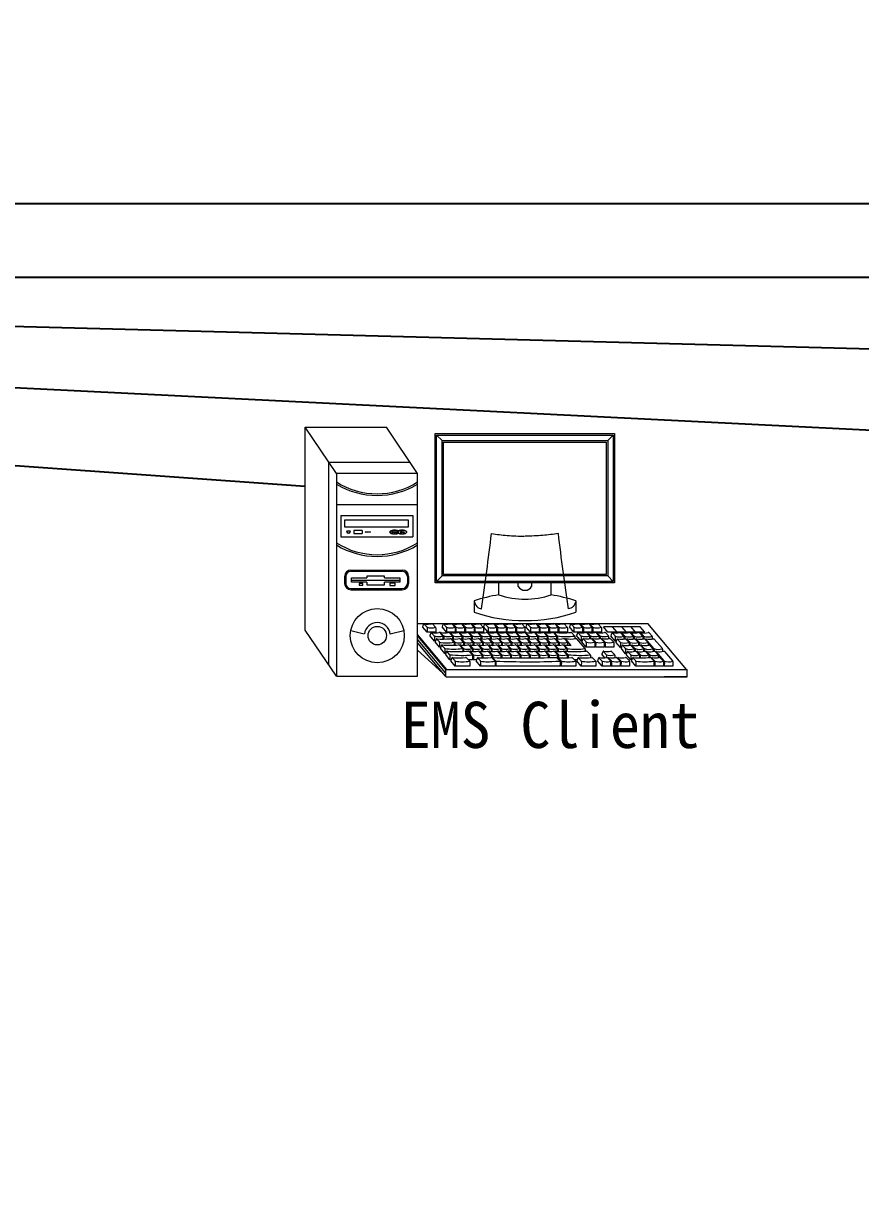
# Model space of a CAD drawing. Header units: millimetres. Extents: x 6936 to 151718, y -102387 to -11312.
# Drawn here: x 58300 to 69169, y -44779 to -29603 of the extents above; entities that cross this region are included whole.
import ezdxf
from ezdxf.enums import TextEntityAlignment as Align

# ---------------------------------------------------------------- set-up
doc = ezdxf.new("R2010")
doc.units = ezdxf.units.MM
doc.linetypes.add('HIDDEN', pattern=[0.375, 0.25, -0.125])
doc.layers.add('TN-LINE', color=7, linetype='Continuous')
doc.layers.add('TN-TEXT', color=3, linetype='Continuous')
doc.layers.add('TN-LINE1', color=1, linetype='Continuous', lineweight=9)
doc.styles.add('STYLE1', font='GulimChe.ttf')

msp = doc.modelspace()

# ---------------------------------------------------------------- linework, layer by layer
at = {"layer": 'TN-LINE', "color": 1}
for p, q in [((53248, -31940), (103678, -31940)), ((53248, -32899), (131103, -32899))]:
    msp.add_line(p, q, dxfattribs=at)
at = {"layer": 'TN-LINE', "linetype": 'HIDDEN', "ltscale": 10000, "const_width": 1}
msp.add_lwpolyline([(27072, -12468), (85437, -12468), (85437, -39390), (13954, -39390), (13954, -12468), (15092, -12468)], dxfattribs=at)
at = {"layer": 'TN-LINE', "color": 1}
for points in [[(53209, -33403), (103663, -34730)], [(53031, -34075), (76380, -35232)], [(52541, -34939), (61960, -35611)]]:
    msp.add_lwpolyline(points, dxfattribs=at)
at = {"layer": 'TN-LINE', "const_width": 1}
msp.add_lwpolyline([(13954, -41154), (151686, -41154), (151686, -45690), (13954, -45690)], close=True, dxfattribs=at)
at = {"layer": 'TN-LINE1'}
for p, q in [((62364, -35444), (61960, -34845)), ((61960, -34845), (63013, -34845)), ((61960, -37478), (61960, -34845)), ((63418, -35444), (63013, -34845)), ((63665, -34946), (63738, -35019)), ((65886, -35019), (65958, -34946)), ((62267, -37934), (62267, -35300)), ((62267, -35300), (63321, -35300)), ((62364, -35444), (62364, -38078)), ((63418, -35444), (62364, -35444)), ((63418, -38078), (63418, -35444)), ((62364, -35848), (63418, -35848)), ((62423, -35992), (63358, -35992)), ((62423, -35992), (62423, -36269)), ((63300, -36052), (62470, -36052)), ((62470, -36052), (62470, -36138)), ((63300, -36138), (63300, -36052)), ((63358, -35992), (63358, -36269)), ((62423, -36269), (63358, -36269)), ((62470, -36138), (63300, -36138)), ((62699, -36186), (62591, -36186)), ((62591, -36186), (62591, -36225)), ((62591, -36225), (62699, -36225)), ((62699, -36186), (62699, -36225)), ((63099, -36197), (63083, -36197)), ((63083, -36197), (63083, -36216)), ((63083, -36216), (63099, -36216)), ((63099, -36197), (63099, -36216)), ((63113, -36199), (63113, -36214)), ((63113, -36199), (63126, -36207)), ((63113, -36214), (63126, -36207)), ((63132, -36199), (63132, -36214)), ((63132, -36199), (63145, -36207)), ((63132, -36214), (63145, -36207)), ((63148, -36197), (63145, -36197)), ((63145, -36197), (63145, -36216)), ((63148, -36216), (63145, -36216)), ((63148, -36197), (63148, -36216)), ((63165, -36193), (63165, -36218)), ((63169, -36193), (63169, -36218)), ((63211, -36197), (63196, -36197)), ((63196, -36197), (63196, -36216)), ((63196, -36216), (63211, -36216)), ((63211, -36197), (63211, -36216)), ((63226, -36210), (63234, -36197)), ((63226, -36210), (63242, -36210)), ((63226, -36213), (63242, -36213)), ((63226, -36213), (63226, -36216)), ((63226, -36216), (63242, -36216)), ((63242, -36210), (63234, -36197)), ((63242, -36213), (63242, -36216)), ((62552, -36699), (63219, -36699)), ((62552, -36715), (63219, -36715)), ((62470, -36781), (62470, -36872)), ((62486, -36781), (62486, -36872)), ((62559, -36800), (62759, -36800)), ((62559, -36857), (62559, -36800)), ((62559, -36828), (63188, -36828)), ((62759, -36857), (62559, -36857)), ((62660, -36873), (62660, -36893)), ((62708, -36873), (62660, -36873)), ((62708, -36893), (62708, -36873)), ((62988, -36776), (62759, -36776)), ((62759, -36776), (62759, -36800)), ((62759, -36857), (62759, -36890)), ((62988, -36800), (62988, -36776)), ((62988, -36800), (63188, -36800)), ((63188, -36857), (62988, -36857)), ((62988, -36890), (62988, -36857)), ((63058, -36870), (63058, -36899)), ((63126, -36870), (63058, -36870)), ((63126, -36899), (63126, -36870)), ((63188, -36800), (63188, -36857)), ((63285, -36781), (63285, -36872)), ((63301, -36781), (63301, -36872)), ((63665, -36847), (63738, -36775)), ((64473, -37020), (64473, -36866)), ((64725, -36911), (64725, -36866)), ((64899, -36911), (64899, -36866)), ((65151, -37020), (65151, -36866)), ((65886, -36775), (65958, -36847)), ((62552, -36937), (63219, -36937)), ((62552, -36954), (63219, -36954)), ((62660, -36893), (62708, -36893)), ((62759, -36890), (62988, -36890)), ((63058, -36899), (63126, -36899)), ((64151, -37098), (64151, -37246)), ((65472, -37098), (65472, -37246)), ((62364, -38078), (61960, -37478)), ((62549, -37484), (62726, -37528)), ((63418, -37391), (66408, -37391)), ((63495, -37403), (63483, -37435)), ((63541, -37506), (63483, -37435)), ((63539, -37437), (63500, -37397)), ((63542, -37446), (63541, -37506)), ((63611, -37398), (63650, -37439)), ((63653, -37447), (63653, -37507)), ((63746, -37403), (63735, -37435)), ((63793, -37506), (63735, -37435)), ((63790, -37437), (63752, -37397)), ((63793, -37446), (63793, -37506)), ((63863, -37398), (63901, -37439)), ((63869, -37403), (63869, -37404)), ((63913, -37437), (63875, -37397)), ((63904, -37447), (63904, -37507)), ((63916, -37446), (63916, -37506)), ((63986, -37398), (64024, -37439)), ((63992, -37403), (63992, -37404)), ((64036, -37437), (63998, -37397)), ((64027, -37447), (64027, -37507)), ((64039, -37446), (64038, -37506)), ((64108, -37398), (64147, -37439)), ((64115, -37403), (64115, -37404)), ((64159, -37437), (64120, -37397)), ((64150, -37447), (64150, -37507)), ((64162, -37446), (64161, -37506)), ((64231, -37398), (64270, -37439)), ((64273, -37447), (64273, -37507)), ((64286, -37403), (64274, -37435)), ((64332, -37506), (64274, -37435)), ((64330, -37437), (64291, -37397)), ((64333, -37446), (64332, -37506)), ((64402, -37398), (64441, -37439)), ((64409, -37403), (64409, -37404)), ((64453, -37437), (64414, -37397)), ((64444, -37447), (64444, -37507)), ((64456, -37446), (64455, -37506)), ((64525, -37398), (64563, -37439)), ((64532, -37403), (64531, -37404)), ((64575, -37437), (64537, -37397)), ((64567, -37447), (64567, -37507)), ((64579, -37446), (64578, -37506)), ((64648, -37398), (64686, -37439)), ((64655, -37403), (64654, -37404)), ((64698, -37437), (64660, -37397)), ((64690, -37447), (64690, -37507)), ((64702, -37446), (64701, -37506)), ((64771, -37398), (64809, -37439)), ((64812, -37447), (64812, -37507)), ((64837, -37403), (64825, -37435)), ((64883, -37506), (64825, -37435)), ((64880, -37437), (64842, -37397)), ((64884, -37446), (64883, -37506)), ((64953, -37398), (64991, -37439)), ((64960, -37403), (64959, -37404)), ((65003, -37437), (64965, -37397)), ((64994, -37447), (64994, -37507)), ((65006, -37446), (65006, -37506)), ((65076, -37398), (65114, -37439)), ((65082, -37403), (65082, -37404)), ((65126, -37437), (65088, -37397)), ((65117, -37447), (65117, -37507)), ((65129, -37446), (65129, -37506)), ((65199, -37398), (65237, -37439)), ((65205, -37403), (65205, -37404)), ((65249, -37437), (65211, -37397)), ((65240, -37447), (65240, -37507)), ((65252, -37446), (65252, -37506)), ((65322, -37398), (65360, -37439)), ((65363, -37447), (65363, -37507)), ((65401, -37403), (65389, -37436)), ((65447, -37507), (65389, -37436)), ((65444, -37437), (65406, -37397)), ((65448, -37446), (65447, -37507)), ((65517, -37398), (65555, -37439)), ((65524, -37403), (65523, -37404)), ((65567, -37437), (65529, -37397)), ((65558, -37447), (65558, -37507)), ((65570, -37446), (65570, -37507)), ((65640, -37398), (65678, -37439)), ((65646, -37403), (65646, -37404)), ((65690, -37437), (65652, -37397)), ((65681, -37447), (65681, -37507)), ((65693, -37446), (65693, -37507)), ((65763, -37398), (65801, -37439)), ((65804, -37447), (65804, -37507)), ((65889, -37506), (65831, -37435)), ((66309, -37436), (65831, -37435)), ((66008, -37506), (65950, -37435)), ((66128, -37506), (66070, -37435)), ((66248, -37506), (66190, -37435)), ((66367, -37507), (66309, -37436)), ((66909, -37990), (66408, -37391)), ((63239, -37488), (63062, -37530)), ((63797, -37990), (63418, -37537)), ((63418, -37557), (63420, -37558)), ((63418, -37603), (63420, -37604)), ((63781, -37986), (63426, -37561)), ((63781, -38032), (63426, -37608)), ((63653, -37507), (63541, -37506)), ((63589, -37517), (63577, -37549)), ((63635, -37620), (63577, -37549)), ((63632, -37551), (63594, -37510)), ((63636, -37559), (63635, -37620)), ((63648, -37620), (63635, -37620)), ((63657, -37598), (63645, -37630)), ((63703, -37701), (63645, -37630)), ((63700, -37632), (63662, -37592)), ((63705, -37511), (63743, -37552)), ((63711, -37517), (63711, -37518)), ((63755, -37551), (63717, -37510)), ((63746, -37560), (63746, -37594)), ((63758, -37559), (63758, -37594)), ((63904, -37507), (63793, -37506)), ((63828, -37511), (63866, -37552)), ((63834, -37517), (63834, -37518)), ((63878, -37551), (63840, -37510)), ((63849, -37592), (63888, -37633)), ((63899, -37632), (63861, -37592)), ((63869, -37560), (63869, -37590)), ((63881, -37559), (63881, -37592)), ((63916, -37506), (63904, -37493)), ((64027, -37507), (63916, -37506)), ((63951, -37511), (63989, -37552)), ((63957, -37517), (63957, -37518)), ((64001, -37551), (63963, -37510)), ((63972, -37592), (64010, -37633)), ((63978, -37598), (63978, -37599)), ((64022, -37632), (63984, -37592)), ((63992, -37560), (63992, -37590)), ((64004, -37559), (64004, -37592)), ((64038, -37506), (64027, -37493)), ((64150, -37507), (64038, -37506)), ((64073, -37511), (64112, -37552)), ((64080, -37517), (64080, -37518)), ((64124, -37551), (64086, -37510)), ((64094, -37592), (64133, -37633)), ((64101, -37598), (64101, -37599)), ((64145, -37632), (64106, -37592)), ((64115, -37560), (64115, -37590)), ((64127, -37559), (64127, -37592)), ((64161, -37506), (64150, -37493)), ((64273, -37507), (64161, -37506)), ((64196, -37511), (64235, -37552)), ((64203, -37517), (64203, -37518)), ((64247, -37551), (64208, -37510)), ((64217, -37592), (64256, -37633)), ((64224, -37598), (64224, -37599)), ((64268, -37632), (64229, -37592)), ((64238, -37560), (64238, -37590)), ((64250, -37559), (64250, -37592)), ((64319, -37511), (64358, -37552)), ((64326, -37517), (64326, -37518)), ((64370, -37551), (64331, -37510)), ((64444, -37507), (64332, -37506)), ((64340, -37592), (64379, -37633)), ((64347, -37598), (64347, -37599)), ((64391, -37632), (64352, -37592)), ((64361, -37560), (64361, -37590)), ((64373, -37559), (64372, -37592)), ((64442, -37511), (64481, -37552)), ((64455, -37506), (64444, -37493)), ((64449, -37517), (64448, -37518)), ((64492, -37551), (64454, -37510)), ((64567, -37507), (64455, -37506)), ((64463, -37592), (64501, -37633)), ((64470, -37598), (64469, -37599)), ((64513, -37632), (64475, -37592)), ((64484, -37560), (64484, -37590)), ((64496, -37559), (64495, -37592)), ((64565, -37511), (64603, -37552)), ((64578, -37506), (64567, -37493)), ((64572, -37517), (64571, -37518)), ((64615, -37551), (64577, -37510)), ((64690, -37507), (64578, -37506)), ((64586, -37592), (64624, -37633)), ((64593, -37598), (64592, -37599)), ((64636, -37632), (64598, -37592)), ((64607, -37560), (64607, -37590)), ((64619, -37559), (64618, -37592)), ((64688, -37511), (64726, -37552)), ((64701, -37506), (64690, -37493)), ((64695, -37517), (64694, -37518)), ((64738, -37551), (64700, -37510)), ((64812, -37507), (64701, -37506)), ((64709, -37592), (64747, -37633)), ((64716, -37598), (64715, -37599)), ((64759, -37632), (64721, -37592)), ((64730, -37560), (64730, -37590)), ((64742, -37559), (64741, -37592)), ((64811, -37511), (64849, -37552)), ((64818, -37517), (64817, -37518)), ((64861, -37551), (64823, -37510)), ((64832, -37592), (64870, -37633)), ((64838, -37598), (64838, -37599)), ((64882, -37632), (64844, -37592)), ((64852, -37560), (64852, -37590)), ((64864, -37559), (64864, -37592)), ((64994, -37507), (64883, -37506)), ((64934, -37511), (64972, -37552)), ((64940, -37517), (64940, -37518)), ((64984, -37551), (64946, -37510)), ((64955, -37592), (64993, -37633)), ((64961, -37598), (64961, -37599)), ((65005, -37632), (64967, -37592)), ((64975, -37560), (64975, -37590)), ((64987, -37559), (64987, -37592)), ((65006, -37506), (64994, -37493)), ((65117, -37507), (65006, -37506)), ((65057, -37511), (65095, -37552)), ((65063, -37517), (65063, -37518)), ((65107, -37551), (65069, -37510)), ((65078, -37592), (65116, -37633)), ((65084, -37598), (65084, -37599)), ((65128, -37632), (65090, -37592)), ((65098, -37560), (65098, -37590)), ((65110, -37559), (65110, -37592)), ((65129, -37506), (65117, -37493)), ((65240, -37507), (65129, -37506)), ((65180, -37511), (65218, -37552)), ((65186, -37517), (65186, -37518)), ((65230, -37551), (65192, -37510)), ((65200, -37592), (65239, -37633)), ((65207, -37598), (65207, -37599)), ((65251, -37632), (65213, -37592)), ((65221, -37560), (65221, -37590)), ((65233, -37559), (65233, -37592)), ((65252, -37506), (65240, -37493)), ((65363, -37507), (65252, -37506)), ((65323, -37592), (65362, -37633)), ((65331, -37598), (65331, -37600)), ((65409, -37675), (65337, -37592)), ((65416, -37511), (65455, -37552)), ((65558, -37507), (65447, -37507)), ((65458, -37560), (65458, -37591)), ((65493, -37517), (65482, -37549)), ((65540, -37620), (65482, -37549)), ((65592, -37717), (65484, -37593)), ((65537, -37551), (65499, -37510)), ((65540, -37559), (65540, -37620)), ((65552, -37620), (65540, -37620)), ((65560, -37597), (65548, -37629)), ((65606, -37700), (65548, -37629)), ((65570, -37507), (65558, -37493)), ((65604, -37631), (65566, -37590)), ((65681, -37507), (65570, -37507)), ((65609, -37511), (65648, -37552)), ((65616, -37517), (65616, -37518)), ((65660, -37551), (65622, -37510)), ((65651, -37560), (65651, -37590)), ((65663, -37559), (65663, -37588)), ((65676, -37591), (65715, -37632)), ((65693, -37507), (65681, -37493)), ((65683, -37597), (65683, -37598)), ((65727, -37631), (65688, -37590)), ((65804, -37507), (65693, -37507)), ((65732, -37511), (65771, -37552)), ((65739, -37517), (65739, -37518)), ((65783, -37551), (65744, -37510)), ((65774, -37560), (65774, -37590)), ((65786, -37559), (65786, -37588)), ((65799, -37591), (65838, -37632)), ((65806, -37597), (65806, -37598)), ((65850, -37631), (65811, -37590)), ((65855, -37511), (65894, -37552)), ((66367, -37507), (65889, -37506)), ((65897, -37560), (65897, -37590)), ((65922, -37591), (65961, -37632)), ((65937, -37520), (65926, -37552)), ((65984, -37623), (65926, -37552)), ((65981, -37554), (65943, -37513)), ((65984, -37562), (65984, -37623)), ((65997, -37623), (65984, -37623)), ((66005, -37601), (65993, -37633)), ((66051, -37704), (65993, -37633)), ((66049, -37635), (66011, -37595)), ((66054, -37514), (66092, -37555)), ((66060, -37520), (66060, -37521)), ((66104, -37554), (66066, -37513)), ((66095, -37563), (66095, -37594)), ((66107, -37562), (66107, -37592)), ((66121, -37595), (66160, -37636)), ((66128, -37601), (66128, -37602)), ((66172, -37635), (66133, -37595)), ((66177, -37514), (66215, -37555)), ((66183, -37520), (66183, -37521)), ((66227, -37554), (66189, -37513)), ((66218, -37563), (66218, -37594)), ((66230, -37562), (66230, -37592)), ((66244, -37595), (66283, -37636)), ((66251, -37601), (66251, -37602)), ((66295, -37635), (66256, -37595)), ((66299, -37514), (66338, -37555)), ((66306, -37520), (66306, -37521)), ((66350, -37554), (66311, -37513)), ((66341, -37563), (66341, -37594)), ((66353, -37562), (66353, -37592)), ((66367, -37595), (66406, -37636)), ((66374, -37601), (66374, -37602)), ((66374, -37601), (66374, -37602)), ((66484, -37715), (66379, -37595)), ((66422, -37514), (66461, -37555)), ((66464, -37563), (66464, -37594)), ((66490, -37595), (66595, -37717)), ((63418, -37648), (63419, -37648)), ((63418, -37739), (63746, -38037)), ((63781, -38078), (63424, -37652)), ((63704, -37640), (63703, -37701)), ((63716, -37701), (63703, -37701)), ((63724, -37679), (63713, -37711)), ((63771, -37782), (63713, -37711)), ((63768, -37713), (63730, -37673)), ((63771, -37721), (63771, -37782)), ((63782, -37782), (63771, -37782)), ((63790, -37760), (63779, -37792)), ((63834, -37794), (63796, -37753)), ((63891, -37642), (63891, -37674)), ((63902, -37640), (63902, -37673)), ((63961, -37673), (63999, -37715)), ((63967, -37679), (63967, -37680)), ((64011, -37713), (63972, -37673)), ((64003, -37723), (64003, -37755)), ((64013, -37642), (64013, -37675)), ((64014, -37721), (64014, -37754)), ((64025, -37640), (64025, -37675)), ((64083, -37673), (64122, -37715)), ((64089, -37754), (64128, -37795)), ((64090, -37679), (64090, -37680)), ((64134, -37713), (64095, -37673)), ((64095, -37760), (64095, -37760)), ((64139, -37794), (64101, -37753)), ((64125, -37723), (64125, -37754)), ((64136, -37642), (64136, -37675)), ((64137, -37721), (64136, -37755)), ((64148, -37640), (64148, -37675)), ((64206, -37673), (64244, -37715)), ((64213, -37679), (64212, -37680)), ((64212, -37754), (64250, -37795)), ((64256, -37713), (64218, -37673)), ((64218, -37760), (64218, -37761)), ((64262, -37794), (64224, -37753)), ((64248, -37723), (64248, -37754)), ((64259, -37642), (64259, -37675)), ((64260, -37721), (64259, -37755)), ((64271, -37640), (64271, -37675)), ((64329, -37673), (64367, -37715)), ((64336, -37679), (64335, -37680)), ((64335, -37754), (64373, -37795)), ((64379, -37713), (64341, -37673)), ((64341, -37760), (64341, -37761)), ((64385, -37794), (64347, -37753)), ((64371, -37723), (64371, -37754)), ((64382, -37642), (64382, -37675)), ((64383, -37721), (64382, -37755)), ((64394, -37640), (64393, -37675)), ((64452, -37673), (64490, -37715)), ((64457, -37754), (64496, -37795)), ((64459, -37679), (64458, -37680)), ((64502, -37713), (64464, -37673)), ((64464, -37760), (64464, -37761)), ((64508, -37794), (64469, -37753)), ((64493, -37723), (64493, -37754)), ((64505, -37642), (64505, -37675)), ((64506, -37721), (64505, -37755)), ((64517, -37640), (64516, -37675)), ((64575, -37673), (64613, -37715)), ((64580, -37754), (64619, -37795)), ((64581, -37679), (64581, -37680)), ((64625, -37713), (64587, -37673)), ((64587, -37760), (64587, -37761)), ((64631, -37794), (64592, -37753)), ((64616, -37723), (64616, -37754)), ((64628, -37642), (64628, -37675)), ((64628, -37721), (64628, -37755)), ((64640, -37640), (64639, -37675)), ((64698, -37673), (64736, -37715)), ((64703, -37754), (64742, -37795)), ((64704, -37679), (64704, -37680)), ((64710, -37760), (64709, -37761)), ((64748, -37713), (64710, -37673)), ((64754, -37794), (64715, -37753)), ((64739, -37723), (64739, -37754)), ((64750, -37642), (64750, -37675)), ((64751, -37721), (64751, -37755)), ((64763, -37640), (64762, -37675)), ((64821, -37673), (64859, -37715)), ((64826, -37754), (64864, -37795)), ((64827, -37679), (64827, -37680)), ((64833, -37760), (64832, -37761)), ((64871, -37713), (64833, -37673)), ((64876, -37794), (64838, -37753)), ((64862, -37723), (64862, -37754)), ((64873, -37642), (64873, -37675)), ((64874, -37721), (64874, -37755)), ((64885, -37640), (64885, -37675)), ((64943, -37673), (64982, -37715)), ((64949, -37754), (64987, -37795)), ((64950, -37679), (64950, -37680)), ((64956, -37760), (64955, -37761)), ((64994, -37713), (64956, -37673)), ((64999, -37794), (64961, -37753)), ((64985, -37723), (64985, -37754)), ((64996, -37642), (64996, -37675)), ((64997, -37721), (64997, -37755)), ((65008, -37640), (65008, -37675)), ((65066, -37673), (65105, -37715)), ((65072, -37754), (65110, -37795)), ((65073, -37679), (65073, -37680)), ((65117, -37713), (65078, -37673)), ((65079, -37760), (65078, -37761)), ((65122, -37794), (65084, -37753)), ((65108, -37723), (65108, -37754)), ((65119, -37642), (65119, -37675)), ((65120, -37721), (65120, -37755)), ((65131, -37640), (65131, -37675)), ((65189, -37673), (65228, -37715)), ((65195, -37754), (65233, -37795)), ((65196, -37679), (65196, -37680)), ((65240, -37713), (65201, -37673)), ((65201, -37760), (65201, -37761)), ((65245, -37794), (65207, -37753)), ((65231, -37723), (65231, -37754)), ((65242, -37642), (65242, -37675)), ((65243, -37721), (65243, -37755)), ((65254, -37640), (65254, -37675)), ((65312, -37673), (65351, -37715)), ((65318, -37754), (65356, -37795)), ((65359, -37714), (65320, -37674)), ((65324, -37760), (65324, -37761)), ((65368, -37794), (65330, -37753)), ((65354, -37723), (65354, -37753)), ((65362, -37723), (65361, -37753)), ((65365, -37642), (65365, -37674)), ((65595, -37725), (65595, -37751)), ((65607, -37639), (65606, -37700)), ((65718, -37700), (65606, -37700)), ((65620, -37754), (65658, -37795)), ((65718, -37640), (65718, -37700)), ((65729, -37700), (65718, -37686)), ((65730, -37639), (65729, -37700)), ((65841, -37700), (65729, -37700)), ((65821, -37759), (65809, -37792)), ((65864, -37793), (65826, -37753)), ((65841, -37640), (65841, -37700)), ((65852, -37700), (65841, -37686)), ((65853, -37639), (65852, -37700)), ((65964, -37700), (65852, -37700)), ((65937, -37754), (65975, -37795)), ((65964, -37640), (65964, -37700)), ((66052, -37643), (66051, -37704)), ((66063, -37704), (66051, -37704)), ((66071, -37681), (66059, -37714)), ((66117, -37785), (66059, -37714)), ((66115, -37715), (66077, -37675)), ((66118, -37724), (66117, -37785)), ((66131, -37785), (66117, -37785)), ((66139, -37762), (66127, -37795)), ((66183, -37796), (66144, -37756)), ((66163, -37644), (66163, -37675)), ((66175, -37643), (66175, -37672)), ((66187, -37676), (66226, -37717)), ((66194, -37681), (66194, -37682)), ((66238, -37715), (66199, -37675)), ((66229, -37725), (66229, -37756)), ((66241, -37724), (66241, -37754)), ((66255, -37757), (66294, -37798)), ((66262, -37762), (66262, -37764)), ((66306, -37796), (66267, -37756)), ((66286, -37644), (66286, -37675)), ((66298, -37643), (66298, -37672)), ((66310, -37676), (66349, -37717)), ((66317, -37681), (66317, -37682)), ((66361, -37715), (66322, -37675)), ((66352, -37725), (66352, -37756)), ((66364, -37724), (66364, -37754)), ((66378, -37757), (66417, -37798)), ((66385, -37762), (66384, -37764)), ((66429, -37796), (66390, -37756)), ((66409, -37644), (66409, -37675)), ((66433, -37676), (66472, -37717)), ((66475, -37725), (66475, -37756)), ((66487, -37724), (66487, -37754)), ((66501, -37757), (66539, -37798)), ((66508, -37762), (66507, -37764)), ((66508, -37762), (66507, -37764)), ((66617, -37877), (66513, -37756)), ((66598, -37725), (66598, -37756)), ((66624, -37757), (66728, -37878)), ((63837, -37863), (63779, -37792)), ((63837, -37802), (63837, -37863)), ((63853, -37863), (63837, -37863)), ((63860, -37843), (63848, -37875)), ((63906, -37946), (63848, -37875)), ((63904, -37877), (63865, -37837)), ((63907, -37885), (63906, -37946)), ((64053, -37837), (64091, -37878)), ((64131, -37863), (64077, -37863)), ((64094, -37887), (64094, -37946)), ((64131, -37803), (64131, -37863)), ((64142, -37863), (64131, -37850)), ((64142, -37802), (64142, -37863)), ((64182, -37863), (64142, -37863)), ((64189, -37843), (64178, -37875)), ((64236, -37946), (64178, -37875)), ((64233, -37877), (64195, -37837)), ((64236, -37885), (64236, -37946)), ((64253, -37803), (64253, -37839)), ((64265, -37802), (64265, -37839)), ((64376, -37803), (64376, -37834)), ((64382, -37837), (64420, -37878)), ((64388, -37802), (64388, -37843)), ((64388, -37843), (64388, -37843)), ((64431, -37877), (64393, -37837)), ((64424, -37887), (64424, -37946)), ((64434, -37946), (64424, -37933)), ((64435, -37885), (64434, -37946)), ((64499, -37803), (64499, -37837)), ((64511, -37802), (64511, -37837)), ((64622, -37803), (64622, -37839)), ((64634, -37802), (64633, -37839)), ((64745, -37803), (64745, -37839)), ((64757, -37802), (64756, -37839)), ((64868, -37803), (64868, -37839)), ((64880, -37802), (64879, -37839)), ((64991, -37803), (64991, -37838)), ((65003, -37802), (65002, -37838)), ((65113, -37803), (65113, -37836)), ((65125, -37802), (65125, -37836)), ((65227, -37837), (65265, -37878)), ((65237, -37843), (65235, -37846)), ((65236, -37803), (65236, -37844)), ((65280, -37877), (65242, -37837)), ((65248, -37802), (65248, -37835)), ((65268, -37887), (65268, -37946)), ((65283, -37946), (65268, -37928)), ((65284, -37885), (65283, -37946)), ((65359, -37803), (65359, -37838)), ((65371, -37802), (65371, -37838)), ((65429, -37837), (65468, -37878)), ((65489, -37863), (65453, -37863)), ((65471, -37887), (65471, -37946)), ((65497, -37843), (65485, -37875)), ((65543, -37946), (65485, -37875)), ((65540, -37877), (65502, -37837)), ((65544, -37885), (65543, -37946)), ((65661, -37803), (65661, -37836)), ((65689, -37837), (65728, -37878)), ((65731, -37887), (65731, -37946)), ((65766, -37843), (65754, -37875)), ((65812, -37946), (65754, -37875)), ((65810, -37877), (65772, -37837)), ((65847, -37838), (65809, -37792)), ((65813, -37885), (65812, -37946)), ((65868, -37802), (65867, -37835)), ((65882, -37837), (65921, -37878)), ((65889, -37843), (65889, -37844)), ((65933, -37877), (65894, -37837)), ((65924, -37887), (65924, -37946)), ((65935, -37946), (65924, -37932)), ((65936, -37885), (65935, -37946)), ((65979, -37803), (65979, -37837)), ((66005, -37837), (66044, -37878)), ((66012, -37843), (66012, -37844)), ((66056, -37877), (66017, -37837)), ((66047, -37887), (66047, -37946)), ((66058, -37946), (66047, -37932)), ((66059, -37885), (66058, -37946)), ((66185, -37866), (66127, -37795)), ((66128, -37837), (66167, -37878)), ((66170, -37887), (66170, -37946)), ((66186, -37805), (66185, -37866)), ((66197, -37866), (66185, -37866)), ((66205, -37843), (66193, -37875)), ((66251, -37946), (66193, -37875)), ((66249, -37877), (66210, -37837)), ((66252, -37885), (66251, -37946)), ((66297, -37806), (66297, -37836)), ((66309, -37805), (66309, -37834)), ((66420, -37806), (66420, -37836)), ((66432, -37805), (66431, -37834)), ((66444, -37837), (66483, -37878)), ((66451, -37843), (66450, -37844)), ((66495, -37877), (66456, -37837)), ((66486, -37887), (66486, -37946)), ((66497, -37946), (66486, -37932)), ((66498, -37885), (66497, -37946)), ((66543, -37806), (66543, -37836)), ((66567, -37837), (66605, -37878)), ((66609, -37887), (66609, -37946)), ((66620, -37946), (66609, -37932)), ((66621, -37885), (66620, -37946)), ((66732, -37887), (66732, -37946)), ((62364, -38078), (63418, -38078)), ((63784, -38081), (63784, -37988)), ((63790, -37990), (66917, -37990)), ((63790, -38083), (66917, -38083)), ((64094, -37946), (63906, -37946)), ((64424, -37946), (64236, -37946)), ((65268, -37946), (64434, -37946)), ((65471, -37946), (65283, -37946)), ((65731, -37946), (65543, -37946)), ((65924, -37946), (65812, -37946)), ((66047, -37946), (65935, -37946)), ((66170, -37946), (66058, -37946)), ((66486, -37946), (66251, -37946)), ((66609, -37946), (66497, -37946)), ((66917, -38083), (66619, -38083)), ((66732, -37946), (66620, -37946)), ((66917, -38083), (66917, -37990))]:
    msp.add_line(p, q, dxfattribs=at)
for points in [[(63647, -34928), (65976, -34928), (65976, -36866), (63647, -36866)], [(63665, -34946), (65958, -34946), (65958, -36847), (63665, -36847)], [(63738, -35019), (65886, -35019), (65886, -36775), (63738, -36775)], [(63756, -35037), (65867, -35037), (65867, -36757), (63756, -36757)]]:
    msp.add_lwpolyline(points, close=True, dxfattribs=at)
for points in [[(64151, -37098, 0.077721), (64185, -37170, 0.162967), (64216, -37193, 0.028298), (64247, -37202, 0.006863), (64377, -36223, 0.026208), (64582, -36250, 0.023954), (64807, -36257)], [(65472, -37098, -0.077721), (65438, -37170, -0.162967), (65407, -37193, -0.028298), (65376, -37202, -0.006863), (65246, -36223, -0.026208), (65042, -36250, -0.023954), (64816, -36257)]]:
    msp.add_lwpolyline(points, format="xyb", dxfattribs=at)
for centre, radius in [((62521, -36204), 20.9), ((62521, -36204), 16.3), ((62894, -37550), 351), ((62894, -37550), 120)]:
    msp.add_circle(centre, radius, dxfattribs=at)
for centre, radius, start, end in [((62891, -34734), 975, 237.2835, 302.7165), ((62891, -34724), 1007, 238.4783, 301.5217), ((62891, -35524), 975, 237.2835, 302.7165), ((62891, -35515), 1007, 238.4783, 301.5217), ((62552, -36781), 82.3, 90, 180), ((62552, -36781), 65.8, 90, 180), ((63219, -36781), 82.3, 0, 90), ((63219, -36781), 65.8, 0, 90), ((62552, -36872), 82.3, 180, 270), ((62552, -36872), 65.8, 180, 270), ((63219, -36872), 65.8, 270, 0), ((63219, -36872), 82.3, 270, 0), ((64879, -39391), 2406, 99.7228, 107.6107), ((64812, -36045), 1032, 250.8227, 289.1773), ((64812, -36861), 100, 210.0135, 329.9865), ((64744, -39391), 2406, 72.3893, 80.2772), ((64812, -35304), 2051, 251.2144, 288.7856), ((62894, -37550), 169, 6.6715, 172.6145), ((63506, -37407), 12, 79.5524, 159.8986), ((63550, -37169), 231, 259.5524, 282.414), ((63530, -37446), 12, 359.3494, 43.5682), ((63597, -37268), 182, 251.8305, 287.2962), ((63603, -37406), 12, 43.0171, 102.414), ((63641, -37447), 12, 0, 43.0171), ((63758, -37407), 12, 79.5524, 159.8986), ((63802, -37169), 231, 259.5524, 282.414), ((63781, -37446), 12, 359.3494, 43.5682), ((63849, -37268), 182, 251.8305, 287.2962), ((63854, -37406), 12, 43.0171, 102.414), ((63881, -37407), 12, 79.5524, 159.8986), ((63925, -37169), 231, 259.5524, 282.414), ((63892, -37447), 12, 0, 43.0171), ((63904, -37446), 12, 359.3494, 43.5682), ((63972, -37268), 182, 251.8305, 287.2962), ((63977, -37406), 12, 43.0171, 102.414), ((64004, -37407), 12, 79.5524, 159.8986), ((64048, -37169), 231, 259.5524, 282.414), ((64015, -37447), 12, 0, 43.0171), ((64027, -37446), 12, 359.3494, 43.5682), ((64095, -37268), 182, 251.8305, 287.2962), ((64100, -37406), 12, 43.0171, 102.414), ((64126, -37407), 12, 79.5524, 159.8986), ((64170, -37169), 231, 259.5524, 282.414), ((64138, -37447), 12, 0, 43.0171), ((64150, -37446), 12, 359.3494, 43.5682), ((64218, -37268), 182, 251.8305, 287.2962), ((64223, -37406), 12, 43.0171, 102.414), ((64261, -37447), 12, 0, 43.0171), ((64297, -37407), 12, 79.5524, 159.8986), ((64341, -37169), 231, 259.5524, 282.414), ((64321, -37446), 12, 359.3494, 43.5682), ((64388, -37268), 182, 251.8305, 287.2962), ((64393, -37406), 12, 43.0171, 102.414), ((64420, -37407), 12, 79.5524, 159.8986), ((64464, -37169), 231, 259.5524, 282.414), ((64432, -37447), 12, 0, 43.0171), ((64444, -37446), 12, 359.3494, 43.5682), ((64511, -37268), 182, 251.8305, 287.2962), ((64516, -37406), 12, 43.0171, 102.414), ((64543, -37407), 12, 79.5524, 159.8986), ((64587, -37169), 231, 259.5524, 282.414), ((64555, -37447), 12, 0, 43.0171), ((64567, -37446), 12, 359.3494, 43.5682), ((64634, -37268), 182, 251.8305, 287.2962), ((64639, -37406), 12, 43.0171, 102.414), ((64666, -37407), 12, 79.5524, 159.8986), ((64710, -37169), 231, 259.5524, 282.414), ((64678, -37447), 12, 0, 43.0171), ((64690, -37446), 12, 359.3494, 43.5682), ((64757, -37268), 182, 251.8305, 287.2962), ((64762, -37406), 12, 43.0171, 102.414), ((64801, -37447), 12, 0, 43.0171), ((64848, -37407), 12, 79.5524, 159.8986), ((64892, -37169), 231, 259.5524, 282.414), ((64872, -37446), 12, 359.3494, 43.5682), ((64939, -37268), 182, 251.8305, 287.2962), ((64944, -37406), 12, 43.0171, 102.414), ((64971, -37407), 12, 79.5524, 159.8986), ((65015, -37169), 231, 259.5524, 282.414), ((64982, -37447), 12, 0, 43.0171), ((64995, -37446), 12, 359.3494, 43.5682), ((65062, -37268), 182, 251.8305, 287.2962), ((65067, -37406), 12, 43.0171, 102.414), ((65094, -37407), 12, 79.5524, 159.8986), ((65138, -37169), 231, 259.5524, 282.414), ((65105, -37447), 12, 0, 43.0171), ((65117, -37446), 12, 359.3494, 43.5682), ((65185, -37268), 182, 251.8305, 287.2962), ((65190, -37406), 12, 43.0171, 102.414), ((65217, -37407), 12, 79.5524, 159.8986), ((65261, -37169), 231, 259.5524, 282.414), ((65228, -37447), 12, 0, 43.0171), ((65240, -37446), 12, 359.3494, 43.5682), ((65308, -37268), 182, 251.8305, 287.2962), ((65313, -37406), 12, 43.0171, 102.414), ((65351, -37447), 12, 0, 43.0171), ((65412, -37407), 12, 79.5524, 159.8986), ((65456, -37169), 231, 259.5524, 282.414), ((65436, -37446), 12, 359.3494, 43.5682), ((65503, -37268), 182, 251.8305, 287.2962), ((65508, -37406), 12, 43.0171, 102.414), ((65535, -37407), 12, 79.5524, 159.8986), ((65579, -37169), 231, 259.5524, 282.414), ((65546, -37447), 12, 0, 43.0171), ((65559, -37446), 12, 359.3494, 43.5682), ((65626, -37268), 182, 251.8305, 287.2962), ((65631, -37406), 12, 43.0171, 102.414), ((65658, -37407), 12, 79.5524, 159.8986), ((65702, -37169), 231, 259.5524, 282.414), ((65669, -37447), 12, 0, 43.0171), ((65681, -37446), 12, 359.3494, 43.5682), ((65749, -37268), 182, 251.8305, 287.2962), ((65754, -37406), 12, 43.0171, 102.414), ((65792, -37447), 12, 0, 43.0171), ((63417, -37569), 12, 39.9156, 73.5897), ((63417, -37615), 12, 39.9156, 73.5897), ((63600, -37521), 12, 79.5524, 159.8986), ((63644, -37282), 231, 259.5524, 282.414), ((63624, -37559), 12, 359.3494, 43.5682), ((63691, -37381), 182, 251.8305, 287.2962), ((63668, -37602), 12, 79.5524, 159.8986), ((63747, -36822), 773, 264.2951, 276.7759), ((63696, -37519), 12, 43.0171, 102.414), ((63692, -37640), 12, 359.3494, 43.5682), ((63798, -37133), 511, 259.2039, 280.2798), ((63723, -37521), 12, 79.5524, 159.8986), ((63767, -37282), 231, 259.5524, 282.414), ((63734, -37560), 12, 0, 43.0171), ((63746, -37559), 12, 359.3494, 43.5682), ((63814, -37381), 182, 251.8305, 287.2962), ((63819, -37519), 12, 43.0171, 102.414), ((63846, -37521), 12, 79.5524, 159.8986), ((63841, -37601), 12, 43.0171, 102.414), ((63890, -37282), 231, 259.5524, 282.414), ((63867, -37602), 12, 79.5524, 159.8986), ((63857, -37560), 12, 0, 43.0171), ((63911, -37363), 231, 259.5524, 282.414), ((63869, -37559), 12, 359.3494, 43.5682), ((63937, -37381), 182, 251.8305, 287.2962), ((63879, -37642), 12, 0, 43.0171), ((63890, -37640), 12, 359.3494, 43.5682), ((63958, -37463), 182, 251.8305, 287.2962), ((63942, -37519), 12, 43.0171, 102.414), ((63969, -37521), 12, 79.5524, 159.8986), ((63963, -37601), 12, 43.0171, 102.414), ((64013, -37282), 231, 259.5524, 282.414), ((63989, -37602), 12, 79.5524, 159.8986), ((63980, -37560), 12, 0, 43.0171), ((64033, -37363), 231, 259.5524, 282.414), ((63992, -37559), 12, 359.3494, 43.5682), ((64060, -37381), 182, 251.8305, 287.2962), ((64001, -37642), 12, 0, 43.0171), ((64013, -37640), 12, 359.3494, 43.5682), ((64081, -37463), 182, 251.8305, 287.2962), ((64065, -37519), 12, 43.0171, 102.414), ((64091, -37521), 12, 79.5524, 159.8986), ((64086, -37601), 12, 43.0171, 102.414), ((64135, -37282), 231, 259.5524, 282.414), ((64112, -37602), 12, 79.5524, 159.8986), ((64103, -37560), 12, 0, 43.0171), ((64156, -37363), 231, 259.5524, 282.414), ((64115, -37559), 12, 359.3494, 43.5682), ((64183, -37381), 182, 251.8305, 287.2962), ((64124, -37642), 12, 0, 43.0171), ((64136, -37640), 12, 359.3494, 43.5682), ((64204, -37463), 182, 251.8305, 287.2962), ((64188, -37519), 12, 43.0171, 102.414), ((64214, -37521), 12, 79.5524, 159.8986), ((64209, -37601), 12, 43.0171, 102.414), ((64258, -37282), 231, 259.5524, 282.414), ((64235, -37602), 12, 79.5524, 159.8986), ((64226, -37560), 12, 0, 43.0171), ((64279, -37363), 231, 259.5524, 282.414), ((64238, -37559), 12, 359.3494, 43.5682), ((64305, -37381), 182, 251.8305, 287.2962), ((64247, -37642), 12, 0, 43.0171), ((64259, -37640), 12, 359.3494, 43.5682), ((64326, -37463), 182, 251.8305, 287.2962), ((64311, -37519), 12, 43.0171, 102.414), ((64337, -37521), 12, 79.5524, 159.8986), ((64331, -37601), 12, 43.0171, 102.414), ((64381, -37282), 231, 259.5524, 282.414), ((64358, -37602), 12, 79.5524, 159.8986), ((64349, -37560), 12, 0, 43.0171), ((64402, -37363), 231, 259.5524, 282.414), ((64361, -37559), 12, 359.3494, 43.5682), ((64428, -37381), 182, 251.8305, 287.2962), ((64370, -37642), 12, 0, 43.0171), ((64382, -37640), 12, 359.3494, 43.5682), ((64449, -37463), 182, 251.8305, 287.2962), ((64433, -37519), 12, 43.0171, 102.414), ((64460, -37521), 12, 79.5524, 159.8986), ((64454, -37601), 12, 43.0171, 102.414), ((64504, -37282), 231, 259.5524, 282.414), ((64481, -37602), 12, 79.5524, 159.8986), ((64472, -37560), 12, 0, 43.0171), ((64525, -37363), 231, 259.5524, 282.414), ((64484, -37559), 12, 359.3494, 43.5682), ((64551, -37381), 182, 251.8305, 287.2962), ((64493, -37642), 12, 0, 43.0171), ((64505, -37640), 12, 359.3494, 43.5682), ((64572, -37463), 182, 251.8305, 287.2962), ((64556, -37519), 12, 43.0171, 102.414), ((64583, -37521), 12, 79.5524, 159.8986), ((64577, -37601), 12, 43.0171, 102.414), ((64627, -37282), 231, 259.5524, 282.414), ((64604, -37602), 12, 79.5524, 159.8986), ((64595, -37560), 12, 0, 43.0171), ((64648, -37363), 231, 259.5524, 282.414), ((64607, -37559), 12, 359.3494, 43.5682), ((64674, -37381), 182, 251.8305, 287.2962), ((64616, -37642), 12, 0, 43.0171), ((64628, -37640), 12, 359.3494, 43.5682), ((64695, -37463), 182, 251.8305, 287.2962), ((64679, -37519), 12, 43.0171, 102.414), ((64706, -37521), 12, 79.5524, 159.8986), ((64700, -37601), 12, 43.0171, 102.414), ((64750, -37282), 231, 259.5524, 282.414), ((64727, -37602), 12, 79.5524, 159.8986), ((64718, -37560), 12, 0, 43.0171), ((64771, -37363), 231, 259.5524, 282.414), ((64730, -37559), 12, 359.3494, 43.5682), ((64797, -37381), 182, 251.8305, 287.2962), ((64739, -37642), 12, 0, 43.0171), ((64751, -37640), 12, 359.3494, 43.5682), ((64818, -37463), 182, 251.8305, 287.2962), ((64802, -37519), 12, 43.0171, 102.414), ((64829, -37521), 12, 79.5524, 159.8986), ((64823, -37601), 12, 43.0171, 102.414), ((64873, -37282), 231, 259.5524, 282.414), ((64850, -37602), 12, 79.5524, 159.8986), ((64840, -37560), 12, 0, 43.0171), ((64894, -37363), 231, 259.5524, 282.414), ((64852, -37559), 12, 359.3494, 43.5682), ((64920, -37381), 182, 251.8305, 287.2962), ((64861, -37642), 12, 0, 43.0171), ((64873, -37640), 12, 359.3494, 43.5682), ((64941, -37463), 182, 251.8305, 287.2962), ((64925, -37519), 12, 43.0171, 102.414), ((64952, -37521), 12, 79.5524, 159.8986), ((64946, -37601), 12, 43.0171, 102.414), ((64996, -37282), 231, 259.5524, 282.414), ((64973, -37602), 12, 79.5524, 159.8986), ((64963, -37560), 12, 0, 43.0171), ((65017, -37363), 231, 259.5524, 282.414), ((64975, -37559), 12, 359.3494, 43.5682), ((65043, -37381), 182, 251.8305, 287.2962), ((64984, -37642), 12, 0, 43.0171), ((64996, -37640), 12, 359.3494, 43.5682), ((65064, -37463), 182, 251.8305, 287.2962), ((65048, -37519), 12, 43.0171, 102.414), ((65075, -37521), 12, 79.5524, 159.8986), ((65069, -37601), 12, 43.0171, 102.414), ((65119, -37282), 231, 259.5524, 282.414), ((65096, -37602), 12, 79.5524, 159.8986), ((65086, -37560), 12, 0, 43.0171), ((65140, -37363), 231, 259.5524, 282.414), ((65098, -37559), 12, 359.3494, 43.5682), ((65166, -37381), 182, 251.8305, 287.2962), ((65107, -37642), 12, 0, 43.0171), ((65119, -37640), 12, 359.3494, 43.5682), ((65187, -37463), 182, 251.8305, 287.2962), ((65171, -37519), 12, 43.0171, 102.414), ((65197, -37521), 12, 79.5524, 159.8986), ((65192, -37601), 12, 43.0171, 102.414), ((65294, -36358), 1155, 265.3376, 275.5421), ((65218, -37602), 12, 79.5524, 159.8986), ((65209, -37560), 12, 0, 43.0171), ((65262, -37363), 231, 259.5524, 282.414), ((65221, -37559), 12, 359.3494, 43.5682), ((65347, -36828), 735, 261.0023, 278.5717), ((65230, -37642), 12, 0, 43.0171), ((65242, -37640), 12, 359.3494, 43.5682), ((65310, -37463), 182, 251.8305, 287.2962), ((65315, -37601), 12, 43.0171, 102.414), ((65343, -37602), 12, 79.5524, 159.8986), ((65404, -37141), 453, 262.5505, 278.7612), ((65353, -37642), 12, 0, 43.0171), ((65408, -37519), 12, 43.0171, 102.414), ((65446, -37560), 12, 0, 43.0171), ((65475, -37601), 12, 41.0852, 98.7612), ((65505, -37521), 12, 79.5524, 159.8986), ((65549, -37282), 231, 259.5524, 282.414), ((65528, -37559), 12, 359.3494, 43.5682), ((65596, -37381), 182, 251.8305, 287.2962), ((65571, -37601), 12, 79.5524, 159.8986), ((65615, -37362), 231, 259.5524, 282.414), ((65601, -37519), 12, 43.0171, 102.414), ((65595, -37639), 12, 359.3494, 43.5682), ((65663, -37461), 182, 251.8305, 287.2962), ((65627, -37521), 12, 79.5524, 159.8986), ((65671, -37282), 231, 259.5524, 282.414), ((65639, -37560), 12, 0, 43.0171), ((65651, -37559), 12, 359.3494, 43.5682), ((65719, -37381), 182, 251.8305, 287.2962), ((65668, -37599), 12, 43.0171, 102.414), ((65694, -37601), 12, 79.5524, 159.8986), ((65738, -37362), 231, 259.5524, 282.414), ((65706, -37640), 12, 0, 43.0171), ((65724, -37519), 12, 43.0171, 102.414), ((65718, -37639), 12, 359.3494, 43.5682), ((65785, -37461), 182, 251.8305, 287.2962), ((65750, -37521), 12, 79.5524, 159.8986), ((65794, -37282), 231, 259.5524, 282.414), ((65762, -37560), 12, 0, 43.0171), ((65774, -37559), 12, 359.3494, 43.5682), ((65841, -37381), 182, 251.8305, 287.2962), ((65791, -37599), 12, 43.0171, 102.414), ((65817, -37601), 12, 79.5524, 159.8986), ((65861, -37362), 231, 259.5524, 282.414), ((65829, -37640), 12, 0, 43.0171), ((65847, -37519), 12, 43.0171, 102.414), ((65841, -37639), 12, 359.3494, 43.5682), ((65908, -37461), 182, 251.8305, 287.2962), ((65885, -37560), 12, 0, 43.0171), ((65913, -37599), 12, 43.0171, 102.414), ((65949, -37524), 12, 79.5524, 159.8986), ((65993, -37285), 231, 259.5524, 282.414), ((65952, -37640), 12, 0, 43.0171), ((65972, -37562), 12, 359.3494, 43.5682), ((66040, -37384), 182, 251.8305, 287.2962), ((66017, -37605), 12, 79.5524, 159.8986), ((66061, -37366), 231, 259.5524, 282.414), ((66045, -37522), 12, 43.0171, 102.414), ((66040, -37643), 12, 359.3494, 43.5682), ((66072, -37524), 12, 79.5524, 159.8986), ((66116, -37285), 231, 259.5524, 282.414), ((66083, -37563), 12, 0, 43.0171), ((66095, -37562), 12, 359.3494, 43.5682), ((66163, -37384), 182, 251.8305, 287.2962), ((66113, -37603), 12, 43.0171, 102.414), ((66139, -37605), 12, 79.5524, 159.8986), ((66183, -37366), 231, 259.5524, 282.414), ((66151, -37644), 12, 0, 43.0171), ((66168, -37522), 12, 43.0171, 102.414), ((66163, -37643), 12, 359.3494, 43.5682), ((66194, -37524), 12, 79.5524, 159.8986), ((66238, -37285), 231, 259.5524, 282.414), ((66206, -37563), 12, 0, 43.0171), ((66218, -37562), 12, 359.3494, 43.5682), ((66286, -37384), 182, 251.8305, 287.2962), ((66236, -37603), 12, 43.0171, 102.414), ((66262, -37605), 12, 79.5524, 159.8986), ((66306, -37366), 231, 259.5524, 282.414), ((66274, -37644), 12, 0, 43.0171), ((66291, -37522), 12, 43.0171, 102.414), ((66286, -37643), 12, 359.3494, 43.5682), ((66317, -37524), 12, 79.5524, 159.8986), ((66361, -37285), 231, 259.5524, 282.414), ((66329, -37563), 12, 0, 43.0171), ((66341, -37562), 12, 359.3494, 43.5682), ((66409, -37384), 182, 251.8305, 287.2962), ((66358, -37603), 12, 43.0171, 102.414), ((66385, -37605), 12, 79.5524, 159.8986), ((66429, -37366), 231, 259.5524, 282.414), ((66397, -37644), 12, 0, 43.0171), ((66414, -37522), 12, 43.0171, 102.414), ((66452, -37563), 12, 0, 43.0171), ((66481, -37603), 12, 43.0171, 102.414), ((63415, -37660), 12, 39.9156, 73.5897), ((63736, -37683), 12, 79.5524, 159.8986), ((63835, -36448), 1227, 265.4746, 275.3746), ((63759, -37721), 12, 359.3494, 43.5682), ((63888, -36948), 777, 261.2461, 278.3357), ((63802, -37764), 12, 79.5524, 159.8986), ((63929, -35701), 2055, 266.5032, 274.1527), ((63952, -37682), 12, 43.0171, 102.414), ((63978, -37683), 12, 79.5524, 159.8986), ((64022, -37445), 231, 259.5524, 282.414), ((63991, -37723), 12, 0, 43.0171), ((64002, -37721), 12, 359.3494, 43.5682), ((64069, -37544), 182, 251.8305, 287.2962), ((64074, -37682), 12, 43.0171, 102.414), ((64081, -37762), 12, 43.0171, 102.414), ((64101, -37683), 12, 79.5524, 159.8986), ((64107, -37764), 12, 79.5524, 159.8986), ((64145, -37445), 231, 259.5524, 282.414), ((64151, -37525), 231, 259.5524, 282.414), ((64113, -37723), 12, 0, 43.0171), ((64125, -37721), 12, 359.3494, 43.5682), ((64192, -37544), 182, 251.8305, 287.2962), ((64197, -37682), 12, 43.0171, 102.414), ((64203, -37762), 12, 43.0171, 102.414), ((64224, -37683), 12, 79.5524, 159.8986), ((64230, -37764), 12, 79.5524, 159.8986), ((64268, -37445), 231, 259.5524, 282.414), ((64274, -37525), 231, 259.5524, 282.414), ((64236, -37723), 12, 0, 43.0171), ((64248, -37721), 12, 359.3494, 43.5682), ((64315, -37544), 182, 251.8305, 287.2962), ((64320, -37682), 12, 43.0171, 102.414), ((64326, -37762), 12, 43.0171, 102.414), ((64347, -37683), 12, 79.5524, 159.8986), ((64352, -37764), 12, 79.5524, 159.8986), ((64391, -37445), 231, 259.5524, 282.414), ((64396, -37525), 231, 259.5524, 282.414), ((64359, -37723), 12, 0, 43.0171), ((64371, -37721), 12, 359.3494, 43.5682), ((64438, -37544), 182, 251.8305, 287.2962), ((64443, -37682), 12, 43.0171, 102.414), ((64449, -37762), 12, 43.0171, 102.414), ((64470, -37683), 12, 79.5524, 159.8986), ((64475, -37764), 12, 79.5524, 159.8986), ((64514, -37445), 231, 259.5524, 282.414), ((64519, -37525), 231, 259.5524, 282.414), ((64482, -37723), 12, 0, 43.0171), ((64494, -37721), 12, 359.3494, 43.5682), ((64561, -37544), 182, 251.8305, 287.2962), ((64566, -37682), 12, 43.0171, 102.414), ((64572, -37762), 12, 43.0171, 102.414), ((64593, -37683), 12, 79.5524, 159.8986), ((64598, -37764), 12, 79.5524, 159.8986), ((64637, -37445), 231, 259.5524, 282.414), ((64642, -37525), 231, 259.5524, 282.414), ((64604, -37723), 12, 0, 43.0171), ((64616, -37721), 12, 359.3494, 43.5682), ((64684, -37544), 182, 251.8305, 287.2962), ((64689, -37682), 12, 43.0171, 102.414), ((64694, -37762), 12, 43.0171, 102.414), ((64716, -37683), 12, 79.5524, 159.8986), ((64721, -37764), 12, 79.5524, 159.8986), ((64760, -37445), 231, 259.5524, 282.414), ((64765, -37525), 231, 259.5524, 282.414), ((64727, -37723), 12, 0, 43.0171), ((64739, -37721), 12, 359.3494, 43.5682), ((64807, -37544), 182, 251.8305, 287.2962), ((64812, -37682), 12, 43.0171, 102.414), ((64817, -37762), 12, 43.0171, 102.414), ((64839, -37683), 12, 79.5524, 159.8986), ((64844, -37764), 12, 79.5524, 159.8986), ((64883, -37445), 231, 259.5524, 282.414), ((64888, -37525), 231, 259.5524, 282.414), ((64850, -37723), 12, 0, 43.0171), ((64862, -37721), 12, 359.3494, 43.5682), ((64930, -37544), 182, 251.8305, 287.2962), ((64935, -37682), 12, 43.0171, 102.414), ((64940, -37762), 12, 43.0171, 102.414), ((64961, -37683), 12, 79.5524, 159.8986), ((64967, -37764), 12, 79.5524, 159.8986), ((65005, -37445), 231, 259.5524, 282.414), ((65011, -37525), 231, 259.5524, 282.414), ((64973, -37723), 12, 0, 43.0171), ((64985, -37721), 12, 359.3494, 43.5682), ((65053, -37544), 182, 251.8305, 287.2962), ((65058, -37682), 12, 43.0171, 102.414), ((65063, -37762), 12, 43.0171, 102.414), ((65084, -37683), 12, 79.5524, 159.8986), ((65090, -37764), 12, 79.5524, 159.8986), ((65128, -37445), 231, 259.5524, 282.414), ((65134, -37525), 231, 259.5524, 282.414), ((65096, -37723), 12, 0, 43.0171), ((65108, -37721), 12, 359.3494, 43.5682), ((65175, -37544), 182, 251.8305, 287.2962), ((65181, -37682), 12, 43.0171, 102.414), ((65186, -37762), 12, 43.0171, 102.414), ((65207, -37683), 12, 79.5524, 159.8986), ((65213, -37764), 12, 79.5524, 159.8986), ((65251, -37445), 231, 259.5524, 282.414), ((65257, -37525), 231, 259.5524, 282.414), ((65219, -37723), 12, 0, 43.0171), ((65231, -37721), 12, 359.3494, 43.5682), ((65298, -37544), 182, 251.8305, 287.2962), ((65303, -37682), 12, 43.0171, 102.414), ((65309, -37762), 12, 43.0171, 102.414), ((65326, -37684), 12, 79.5524, 145.945), ((65336, -37764), 12, 79.5524, 159.8986), ((65478, -34763), 2914, 267.064, 268.6422), ((65461, -35754), 2002, 266.4565, 274.2082), ((65342, -37723), 12, 0, 43.0171), ((65350, -37723), 12, 359.3494, 43.5682), ((65480, -36936), 790, 261.3201, 278.209), ((65409, -37675), 0.576, 260.4644, 35.1769), ((65583, -37725), 12, 0, 41.0852), ((65611, -37762), 12, 43.0171, 102.414), ((65832, -37764), 12, 79.5524, 159.8986), ((65876, -37525), 231, 259.5524, 282.414), ((65928, -37762), 12, 43.0171, 102.414), ((66108, -37465), 182, 251.8305, 287.2962), ((66083, -37686), 12, 79.5524, 159.8986), ((66127, -37447), 231, 259.5524, 282.414), ((66106, -37724), 12, 359.3494, 43.5682), ((66174, -37546), 182, 251.8305, 287.2962), ((66150, -37767), 12, 79.5524, 159.8986), ((66194, -37528), 231, 259.5524, 282.414), ((66231, -37465), 182, 251.8305, 287.2962), ((66179, -37684), 12, 43.0171, 102.414), ((66205, -37686), 12, 79.5524, 159.8986), ((66249, -37447), 231, 259.5524, 282.414), ((66217, -37725), 12, 0, 43.0171), ((66229, -37724), 12, 359.3494, 43.5682), ((66297, -37546), 182, 251.8305, 287.2962), ((66247, -37765), 12, 43.0171, 102.414), ((66273, -37767), 12, 79.5524, 159.8986), ((66317, -37528), 231, 259.5524, 282.414), ((66353, -37465), 182, 251.8305, 287.2962), ((66302, -37684), 12, 43.0171, 102.414), ((66328, -37686), 12, 79.5524, 159.8986), ((66372, -37447), 231, 259.5524, 282.414), ((66340, -37725), 12, 0, 43.0171), ((66352, -37724), 12, 359.3494, 43.5682), ((66419, -37546), 182, 251.8305, 287.2962), ((66369, -37765), 12, 43.0171, 102.414), ((66396, -37767), 12, 79.5524, 159.8986), ((66440, -37528), 231, 259.5524, 282.414), ((66425, -37684), 12, 43.0171, 102.414), ((66463, -37725), 12, 0, 43.0171), ((66475, -37724), 12, 359.3494, 43.5682), ((66542, -37546), 182, 251.8305, 287.2962), ((66492, -37765), 12, 43.0171, 102.414), ((66519, -37767), 12, 79.5524, 159.8986), ((66563, -37528), 231, 259.5524, 282.414), ((66586, -37725), 12, 0, 43.0171), ((66615, -37765), 12, 43.0171, 102.414), ((63825, -37802), 12, 359.3494, 43.5682), ((63986, -36555), 1251, 263.1031, 276.5676), ((63871, -37847), 12, 79.5524, 159.8986), ((63950, -37067), 773, 264.2951, 276.7759), ((63895, -37885), 12, 359.3494, 43.5682), ((64002, -37378), 511, 259.2039, 280.2798), ((64044, -37845), 12, 43.0171, 102.414), ((64082, -37887), 12, 0, 43.0171), ((64119, -37803), 12, 0, 43.0171), ((64130, -37802), 12, 359.3494, 43.5682), ((64198, -37624), 182, 251.8305, 287.2962), ((64201, -37847), 12, 79.5524, 159.8986), ((64279, -37067), 773, 264.2951, 276.7759), ((64224, -37885), 12, 359.3494, 43.5682), ((64331, -37378), 511, 259.2039, 280.2798), ((64241, -37803), 12, 0, 43.0171), ((64253, -37802), 12, 359.3494, 43.5682), ((64321, -37624), 182, 251.8305, 287.2962), ((64373, -37845), 12, 43.0171, 102.414), ((64364, -37803), 12, 0, 43.0171), ((64376, -37802), 12, 359.3494, 43.5682), ((64444, -37624), 182, 251.8305, 287.2962), ((64399, -37847), 12, 79.5524, 159.8986), ((64773, -19727), 18112, 268.8222, 271.3987), ((64412, -37887), 12, 0, 43.0171), ((64423, -37885), 12, 359.3494, 43.5682), ((64860, -27818), 10071, 267.5704, 272.3137), ((64487, -37803), 12, 0, 43.0171), ((64499, -37802), 12, 359.3494, 43.5682), ((64566, -37624), 182, 251.8305, 287.2962), ((64610, -37803), 12, 0, 43.0171), ((64622, -37802), 12, 359.3494, 43.5682), ((64689, -37624), 182, 251.8305, 287.2962), ((64733, -37803), 12, 0, 43.0171), ((64745, -37802), 12, 359.3494, 43.5682), ((64812, -37624), 182, 251.8305, 287.2962), ((64856, -37803), 12, 0, 43.0171), ((64868, -37802), 12, 359.3494, 43.5682), ((64935, -37624), 182, 251.8305, 287.2962), ((64979, -37803), 12, 0, 43.0171), ((64991, -37802), 12, 359.3494, 43.5682), ((65058, -37624), 182, 251.8305, 287.2962), ((65101, -37803), 12, 0, 43.0171), ((65114, -37802), 12, 359.3494, 43.5682), ((65181, -37624), 182, 251.8305, 287.2962), ((65218, -37845), 12, 43.0171, 102.414), ((65224, -37803), 12, 0, 43.0171), ((65248, -37847), 12, 79.5524, 159.8986), ((65236, -37802), 12, 359.3494, 43.5682), ((65304, -37624), 182, 251.8305, 287.2962), ((65327, -37067), 773, 264.2951, 276.7759), ((65257, -37887), 12, 0, 43.0171), ((65272, -37885), 12, 359.3494, 43.5682), ((65378, -37378), 511, 259.2039, 280.2798), ((65347, -37803), 12, 0, 43.0171), ((65359, -37802), 12, 359.3494, 43.5682), ((65519, -36585), 1221, 263.0172, 276.6494), ((65421, -37845), 12, 43.0171, 102.414), ((65459, -37887), 12, 0, 43.0171), ((65508, -37847), 12, 79.5524, 159.8986), ((65587, -37067), 773, 264.2951, 276.7759), ((65532, -37885), 12, 359.3494, 43.5682), ((65638, -37378), 511, 259.2039, 280.2798), ((65649, -37803), 12, 0, 43.0171), ((65681, -37845), 12, 43.0171, 102.414), ((65719, -37887), 12, 0, 43.0171), ((65777, -37847), 12, 79.5524, 159.8986), ((65821, -37608), 231, 259.5524, 282.414), ((65801, -37885), 12, 359.3494, 43.5682), ((65869, -37708), 182, 251.8305, 287.2962), ((65856, -37802), 12, 359.3494, 43.5682), ((65923, -37624), 182, 251.8305, 287.2962), ((65874, -37845), 12, 43.0171, 102.414), ((65900, -37847), 12, 79.5524, 159.8986), ((65944, -37608), 231, 259.5524, 282.414), ((65912, -37887), 12, 0, 43.0171), ((65924, -37885), 12, 359.3494, 43.5682), ((65992, -37708), 182, 251.8305, 287.2962), ((65967, -37803), 12, 0, 43.0171), ((65997, -37845), 12, 43.0171, 102.414), ((66023, -37847), 12, 79.5524, 159.8986), ((66067, -37608), 231, 259.5524, 282.414), ((66035, -37887), 12, 0, 43.0171), ((66047, -37885), 12, 359.3494, 43.5682), ((66114, -37708), 182, 251.8305, 287.2962), ((66119, -37845), 12, 43.0171, 102.414), ((66158, -37887), 12, 0, 43.0171), ((66174, -37805), 12, 359.3494, 43.5682), ((66241, -37627), 182, 251.8305, 287.2962), ((66216, -37847), 12, 79.5524, 159.8986), ((66317, -36582), 1257, 265.5283, 275.3108), ((66240, -37885), 12, 359.3494, 43.5682), ((66370, -37095), 794, 261.3413, 278.245), ((66285, -37806), 12, 0, 43.0171), ((66297, -37805), 12, 359.3494, 43.5682), ((66364, -37627), 182, 251.8305, 287.2962), ((66408, -37806), 12, 0, 43.0171), ((66420, -37805), 12, 359.3494, 43.5682), ((66487, -37627), 182, 251.8305, 287.2962), ((66435, -37846), 12, 43.0171, 102.414), ((66462, -37847), 12, 79.5524, 159.8986), ((66506, -37608), 231, 259.5524, 282.414), ((66474, -37887), 12, 0, 43.0171), ((66486, -37885), 12, 359.3494, 43.5682), ((66553, -37708), 182, 251.8305, 287.2962), ((66531, -37806), 12, 0, 43.0171), ((66558, -37846), 12, 43.0171, 102.414), ((66597, -37887), 12, 0, 43.0171), ((66609, -37885), 12, 359.3494, 43.5682), ((66676, -37708), 182, 251.8305, 287.2962), ((66720, -37887), 12, 0, 43.0171), ((63790, -37978), 12, 219.9156, 270), ((63790, -38071), 12, 219.9156, 270)]:
    msp.add_arc(centre, radius, start, end, dxfattribs=at)
msp.add_ellipse((62772, -36205), major_axis=(-33.7, 0), ratio=0.126759, dxfattribs=at)
for centre, major_axis in [((63119, -36206), (58.7, 0)), ((63216, -36206), (-58.7, 0))]:
    msp.add_ellipse(centre, major_axis=major_axis, ratio=0.359223, start_param=0.644005, end_param=5.639181, dxfattribs=at)
for points, knots in [([(63167, -36190), (63162, -36187), (63155, -36185), (63129, -36180), (63107, -36180), (63078, -36186), (63069, -36190), (63060, -36197), (63057, -36200), (63056, -36208), (63058, -36211), (63063, -36217), (63067, -36220), (63083, -36227), (63098, -36229), (63129, -36230), (63145, -36228), (63161, -36224), (63164, -36222), (63167, -36221)], [3.779574, 3.779574, 3.779574, 3.779574, 4.225863, 4.225863, 5.212652, 5.212652, 5.864968, 5.864968, 6.235349, 6.235349, 6.60573, 6.60573, 6.97611, 6.97611, 7.768603, 7.768603, 8.561096, 8.561096, 8.786784, 8.786784, 8.786784, 8.786784]), ([(63167, -36221), (63173, -36224), (63180, -36226), (63205, -36231), (63227, -36231), (63256, -36225), (63265, -36221), (63275, -36214), (63277, -36211), (63278, -36203), (63276, -36200), (63271, -36194), (63267, -36191), (63252, -36184), (63237, -36182), (63205, -36181), (63189, -36183), (63173, -36187), (63170, -36189), (63167, -36190)], [0.637981, 0.637981, 0.637981, 0.637981, 1.084271, 1.084271, 2.071059, 2.071059, 2.723376, 2.723376, 3.093756, 3.093756, 3.464137, 3.464137, 3.834517, 3.834517, 4.627011, 4.627011, 5.419504, 5.419504, 5.645192, 5.645192, 5.645192, 5.645192])]:
    msp.add_open_spline(points, degree=3, knots=knots, dxfattribs=at)

# ---------------------------------------------------------------- texts
at = {"layer": 'TN-TEXT', "color": 7, "style": 'STYLE1'}
msp.add_text('EMS Client', height=600, dxfattribs=at).set_placement((65140, -38708), align=Align.MIDDLE_CENTER)

doc.saveas('drawing.dxf')
